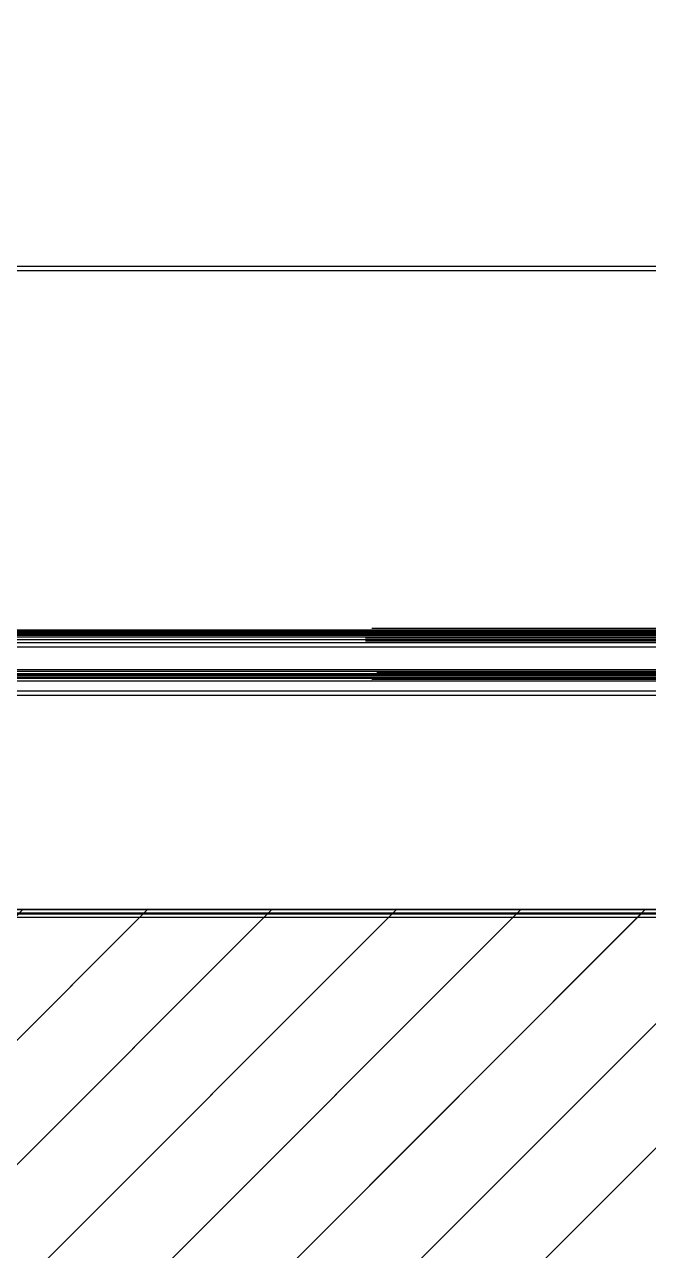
# Model space of a CAD drawing. Header units: inches. Extents: x 4821 to 127877, y 58012 to 433683.
# Drawn here: x 87728 to 88171, y 231995 to 232866 of the extents above; entities that cross this region are included whole.
import ezdxf
from ezdxf.xclip import XClip

# ---------------------------------------------------------------- set-up
doc = ezdxf.new("R2010")
doc.units = ezdxf.units.IN
doc.header["$MEASUREMENT"] = 0
doc.header["$XCLIPFRAME"] = 2
for name, color, linetype in [('A-GLAZ', 132, 'Continuous'), ('A-WAL-CMU', 7, 'Continuous'), ('A-WIN', 141, 'Continuous'), ('COL GROUND$0$Cloums$0$A-COL-HAT', 8, 'Continuous'), ('COL GROUND$0$Cloums$0$A-COL-RFC', 210, 'Continuous')]:
    doc.layers.add(name, color=color, linetype=linetype)

# ---------------------------------------------------------------- blocks, each defined once
blk = doc.blocks.new('COL GROUND')
at = {"layer": 'COL GROUND$0$Cloums$0$A-COL-HAT'}
h = blk.add_hatch(dxfattribs=at)
h.set_pattern_fill('ANSI31', color=256, scale=500)
h.set_pattern_definition([(45, (-67038.15, -49806.79), (-44.194174, 44.194174), [])])
h.paths.add_polyline_path([(102.34, -21674.94), (102.34, -18000), (102.57, -18000), (102.1, -16625.03), (-543.44, -16624.95), (-7447.66, -16624.95), (-7447.66, -19574.95), (-7147.66, -19574.95), (-7147.66, -16924.95), (-194.68, -16924.95), (-197.66, -19324.94), (-4297.66, -19324.94), (-4297.66, -21674.94), (-3997.66, -21674.94), (-3997.66, -19624.94), (-197.66, -19624.94), (-197.66, -21674.94)])
at = {"layer": 'COL GROUND$0$Cloums$0$A-COL-RFC', "linetype": 'Continuous', "elevation": 0}
blk.add_lwpolyline([(102.34, -21674.94), (102.34, -16625.03), (-191.69, -16624.95), (-7447.66, -16624.95), (-7447.66, -19574.95), (-7147.66, -19574.95), (-7147.66, -16924.95), (-197.66, -16924.95), (-197.66, -19324.94), (-4297.66, -19324.94), (-4297.66, -21674.94), (-3997.66, -21674.94), (-3997.66, -19624.94), (-197.66, -19624.94), (-197.66, -21674.94), (102.34, -21674.94)], dxfattribs=at)
blk = doc.blocks.new('CURTT')
at = {"layer": 'A-GLAZ', "extrusion": (1.56101e-06, 5.69003e-07, 1)}
for p, q in [((905511.46, -1520273.69, 0), (907611.94, -1520275.19, 0)), ((905511.46, -1520277.69, 0), (907612.95, -1520279.19, 0)), ((905511.46, -1520279.69, 0), (907612.95, -1520281.19, 0)), ((905511.46, -1520305.09, 0), (907608.45, -1520306.59, 0)), ((905511.46, -1520307.09, 0), (907608.45, -1520308.59, 0))]:
    blk.add_line(p, q, dxfattribs=at)
at = {"layer": 'A-GLAZ', "extrusion": (-1.56101e-06, 5.69003e-07, 1)}
for p, q in [((906984.52, -1520276.2, 0), (908415.26, -1520276.19, 0)), ((906984.52, -1520277.2, 0), (908415.26, -1520277.19, 0)), ((906984.52, -1520278.2, 0), (908415.26, -1520278.19, 0)), ((906984.52, -1520280.2, 0), (908415.26, -1520280.19, 0)), ((907010.52, -1520285.4, 0), (908342.96, -1520285.39, 0)), ((906989.02, -1520305.6, 0), (908364.46, -1520305.59, 0)), ((907010.52, -1520304.4, 0), (908342.96, -1520304.39, 0)), ((906989.02, -1520307.6, 0), (908364.46, -1520307.59, 0)), ((906989.02, -1520309.6, 0), (908364.46, -1520309.59, 0)), ((907002.52, -1520319.6, 0), (908349.46, -1520319.59, 0))]:
    blk.add_line(p, q, dxfattribs=at)
blk = doc.blocks.new('FIRST SLAB EDGE')
at = {"layer": 'A-WAL-CMU'}
blk.add_line((1196806.39, -1721438.56), (1198806.39, -1721438.56), dxfattribs=at)
at = {"layer": 'A-WIN', "xscale": -1}
blk.add_blockref('CURTT', (2105283.91, -200961.5, -1.15), dxfattribs=at)

msp = doc.modelspace()

# ---------------------------------------------------------------- linework, layer by layer
for points in [[(86148.01, 241862.33), (86148.01, 232237.3), (90977.4, 232237.3), (90977.4, 223437.36)], [(86144.61, 241859.35), (86144.61, 232234.32), (90974, 232234.32), (90974, 223434.37)]]:
    msp.add_lwpolyline(points)
at = {"layer": 'A-WAL-CMU'}
for p, q in [((86146.22, 232232.03), (90974.79, 232232.03)), ((86149.62, 232235.01), (90978.19, 232235.02))]:
    msp.add_line(p, q, dxfattribs=at)

# ---------------------------------------------------------------- block references
for p in [(90875.06, 248862.25, 0), (90871.66, 248859.26, 0)]:
    msp.add_blockref('COL GROUND', p, dxfattribs=at)
ref = msp.add_blockref('FIRST SLAB EDGE', (-1109700.87, 1953670.48), dxfattribs=at)
XClip(ref).set_block_clipping_path([(1196236.1121028436, -1729554.8924368375), (1201281.1159926755, -1720979.7328682605)])
ref = msp.add_blockref('FIRST SLAB EDGE', (-1109697.47, 1953673.46), dxfattribs=at)
XClip(ref).set_block_clipping_path([(1196236.1121028436, -1729554.8924368375), (1201281.1159926755, -1720979.7328682605)])

doc.saveas('drawing.dxf')
